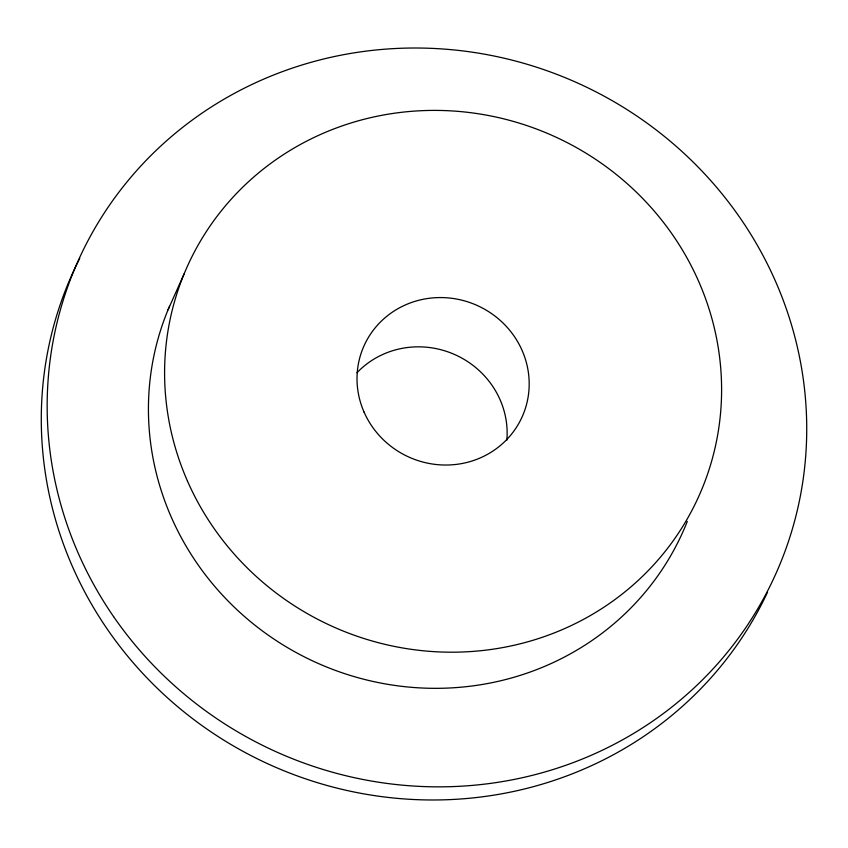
<?xml version="1.0" encoding="UTF-8"?>
<svg xmlns="http://www.w3.org/2000/svg" width="848" height="848" viewBox="0 0 848 848"><rect width="100%" height="100%" fill="white"/><g stroke="black" fill="none" stroke-linecap="round" stroke-linejoin="round"><path stroke-width="1.27" d="M168.031 309.849L184.196 273.713M356.997 372.738A86.666 83.136 24.1 0 1 455.238 354.782A86.666 83.136 24.1 0 1 506.839 440.26M687.293 521.425A280.381 268.964 24.1 0 1 324.296 666.051A280.381 268.964 24.1 0 1 169.536 306.276M767.546 592.19A382.331 366.781 24.1 0 1 260.039 760.126A382.331 366.781 24.1 0 1 79.723 258.407M187.45 481.028A280.381 268.964 24.1 0 0 666.613 549.568A280.381 268.964 24.1 0 0 475.23 113.303A280.381 268.964 24.1 0 0 187.45 481.028M364.078 412.128A86.666 83.136 24.1 0 0 512.192 433.307A86.666 83.136 24.1 0 0 453.033 298.464A86.666 83.136 24.1 0 0 364.078 412.128M113.59 616.623A382.331 366.781 24.1 0 0 769.454 587.272A382.331 366.781 24.1 0 0 397.776 48.4A382.331 366.781 24.1 0 0 113.59 616.623"/></g></svg>
